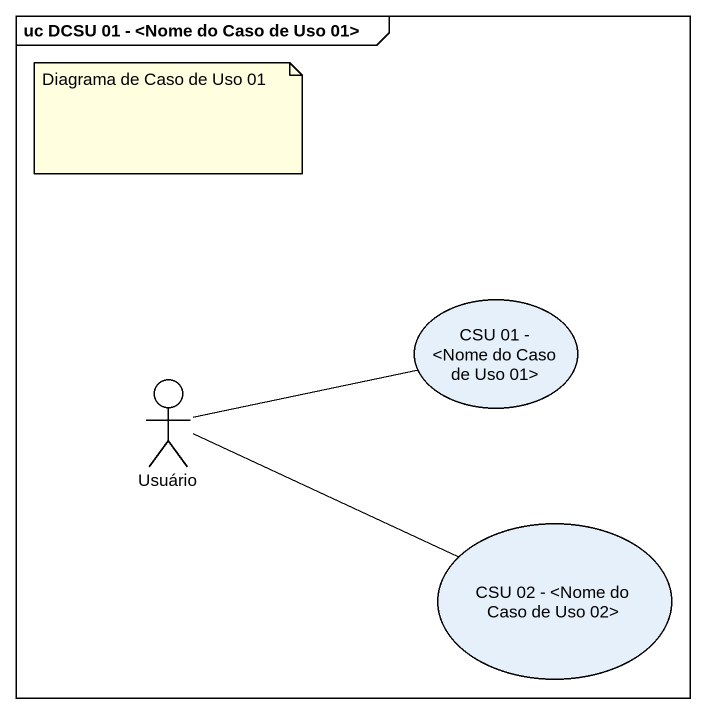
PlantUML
@startuml
mainframe uc DCSU 01 - <Nome do Caso de Uso 01>
usecase "CSU 01 - <Nome do Caso de Uso 01>" as CSU_01_Nome_do_Caso_de_Uso
actor Usuário
usecase "CSU 02 - <Nome do Caso de Uso 02>" as CSU_02_Nome_do_Caso_de_Uso
Usuário -right- CSU_01_Nome_do_Caso_de_Uso
Usuário -right- CSU_02_Nome_do_Caso_de_Uso
note as N1
  Diagrama de Caso de Uso 01
end note
@enduml
